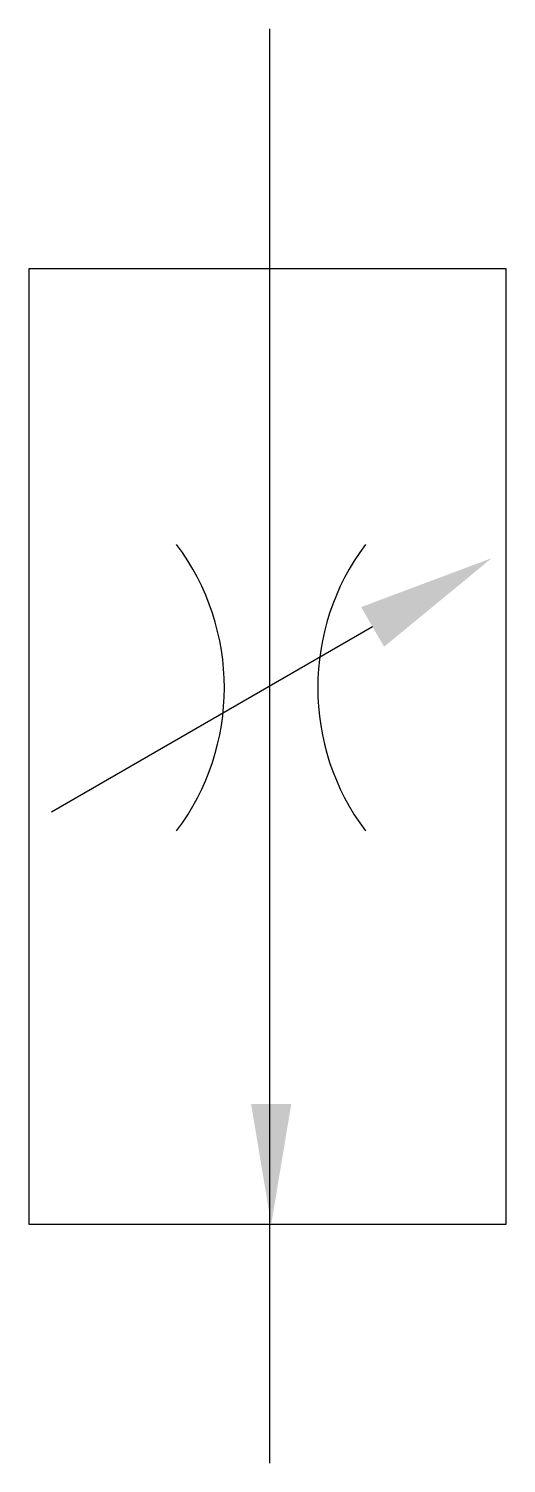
# Model space of a CAD drawing. Extents: x 445.8 to 455.8, y 256.5 to 286.5.
import ezdxf

# ---------------------------------------------------------------- set-up
doc = ezdxf.new("R2010")
doc.units = 0
doc.header["$LTSCALE"] = 5
doc.header["$MEASUREMENT"] = 0
doc.layers.add('11', color=1, linetype='CONTINUOUS')
doc.layers.add('12', color=2, linetype='CONTINUOUS')

# ---------------------------------------------------------------- blocks, each defined once
blk = doc.blocks.new('5221', base_point=(319.601, 303.802))
at = {"layer": '11'}
blk.add_line((318.28, 300.922), (315.625, 293.628), dxfattribs=at)
at = {"layer": '12'}
blk.add_solid([(317.829, 301.086), (318.731, 300.758), (319.265, 303.628)], dxfattribs=at)
blk = doc.blocks.new('5237', base_point=(345.201, 24.845))
at = {"layer": '11'}
for centre, start, end in [((345.196, 30.885), 233.1301, 306.8699), ((345.196, 18.931), 53.1301, 126.8699)]:
    blk.add_arc(centre, 5, start, end, dxfattribs=at)

msp = doc.modelspace()

# ---------------------------------------------------------------- linework, layer by layer
at = {"layer": '11'}
for p, q in [((450.814, 286.494), (450.814, 261.457)), ((455.774, 281.463), (445.774, 281.463)), ((445.774, 281.463), (445.774, 261.463)), ((455.774, 261.463), (455.774, 281.463)), ((445.774, 261.463), (455.774, 261.463)), ((450.814, 261.457), (450.814, 256.457))]:
    msp.add_line(p, q, dxfattribs=at)
at = {"layer": '12'}
msp.add_solid([(451.272, 263.977), (450.432, 263.977), (450.852, 261.457)], dxfattribs=at)

# ---------------------------------------------------------------- block references
at = {"layer": '11'}
for name, p, rotation in [('5221', (455.838, 275.326), 320), ('5237', (450.911, 272.701), 90)]:
    msp.add_blockref(name, p, dxfattribs=dict(at, rotation=rotation))

doc.saveas('drawing.dxf')
